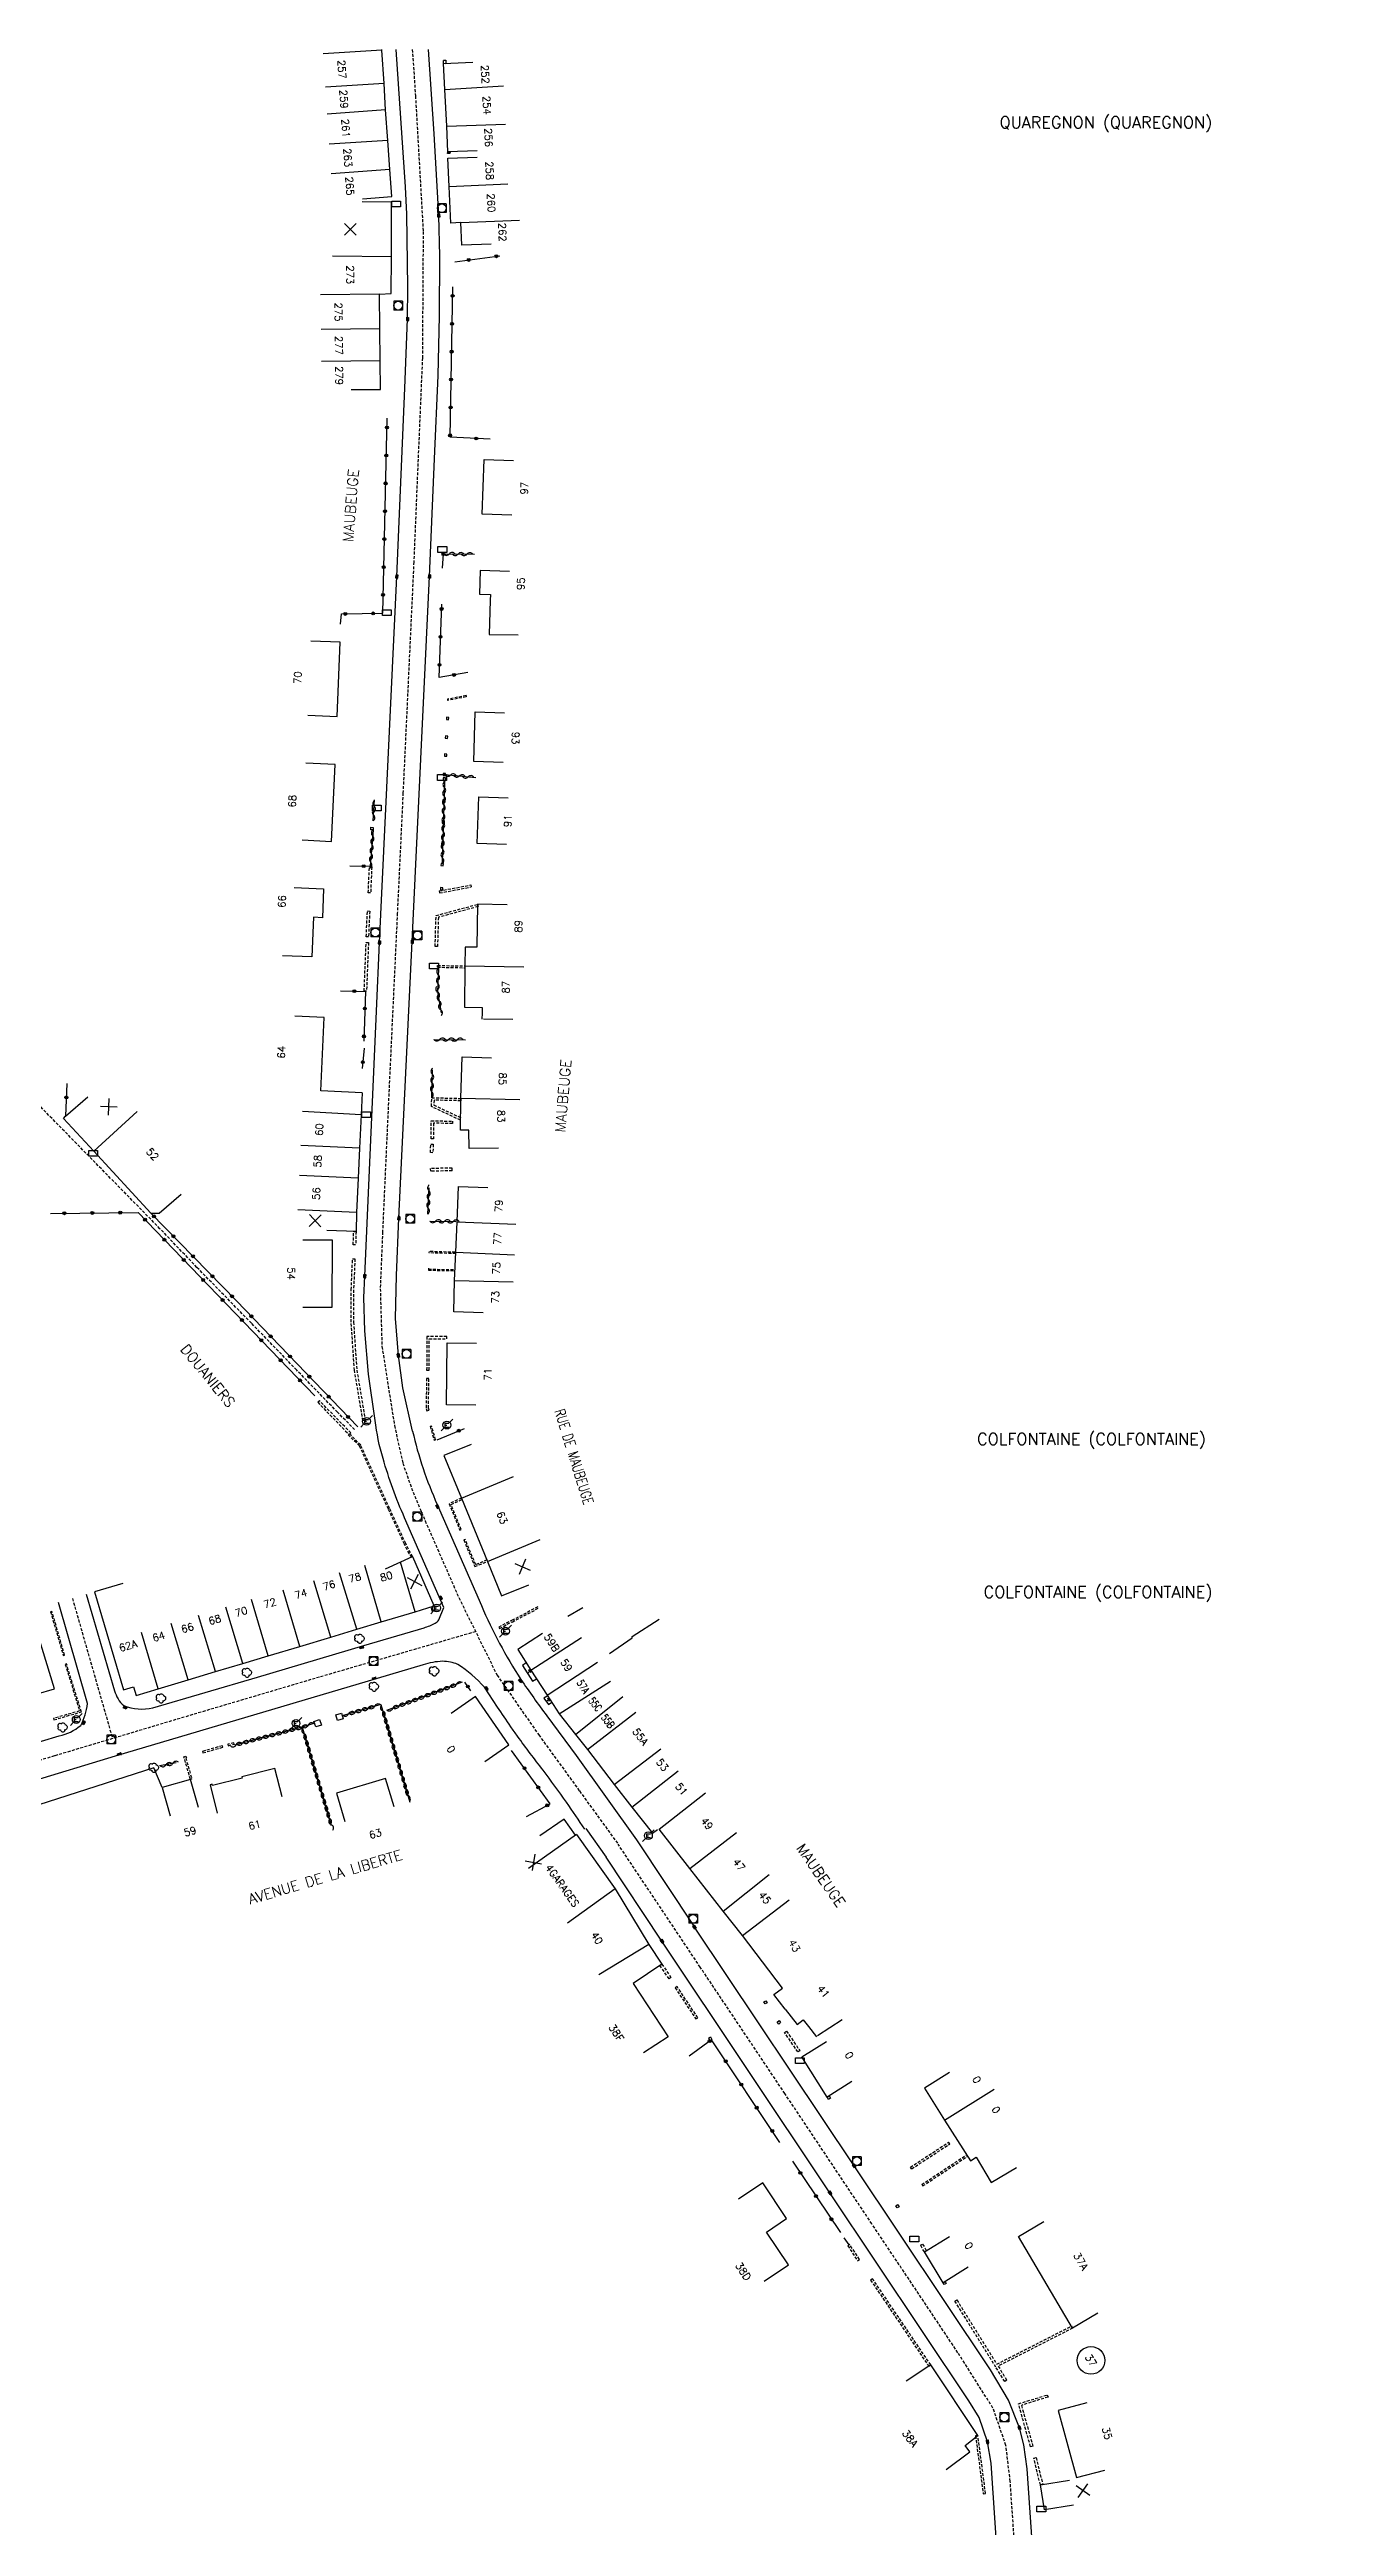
# Model space of a CAD drawing. Header units: millimetres. Extents: x 113000 to 114001, y 121999 to 123000.
# Drawn here: x 113288.6 to 113506.8, y 122578.5 to 123000 of the extents above; entities that cross this region are included whole.
import ezdxf
from ezdxf.enums import TextEntityAlignment as Align

# ---------------------------------------------------------------- set-up
doc = ezdxf.new("R2010")
doc.units = ezdxf.units.MM
doc.linetypes.add('DASHED', pattern=[0.75, 0.5, -0.25])
doc.layers.get('0').update_dxf_attribs({"linetype": 'CONTINUOUS'})
for name, color, linetype in [('W0001', 6, 'DASHED'), ('W0008', 7, 'CONTINUOUS'), ('W0100', 7, 'CONTINUOUS'), ('W0112', 1, 'DASHED'), ('W0300', 7, 'CONTINUOUS'), ('W0302', 3, 'CONTINUOUS'), ('W0310', 3, 'CONTINUOUS'), ('W0322', 7, 'CONTINUOUS'), ('W0334', 7, 'CONTINUOUS'), ('W0400', 7, 'CONTINUOUS'), ('W0420', 7, 'CONTINUOUS'), ('W0471', 7, 'CONTINUOUS'), ('W0980', 7, 'CONTINUOUS'), ('W0984', 7, 'CONTINUOUS'), ('W0989', 7, 'CONTINUOUS'), ('W0991', 7, 'CONTINUOUS'), ('W1102', 7, 'CONTINUOUS'), ('W1471', 7, 'CONTINUOUS')]:
    doc.layers.add(name, color=color, linetype=linetype)
doc.styles.get("Standard").update_dxf_attribs({"font": 'romans.shx', "width": 0.85})

# ---------------------------------------------------------------- blocks, each defined once
blk = doc.blocks.new('t310o')
at = {"color": 0, "linetype": 'Continuous'}
for centre, start, end in [((-0.5, 0.38), 216.8699, 323.1304), ((0.5, -0.37), 36.8699, 143.1303)]:
    blk.add_arc(centre, 0.625, start, end, dxfattribs=at)
blk = doc.blocks.new('t991o')
at = {"color": 0, "linetype": 'Continuous'}
for p, q in [((-1, 1), (1, -1)), ((-1, -1), (1, 1))]:
    blk.add_line(p, q, dxfattribs=at)
blk = doc.blocks.new('t322o')
at = {"color": 0, "linetype": 'Continuous'}
for radius in [0.25, 0.15]:
    blk.add_circle((0, 0), radius, dxfattribs=at)
blk = doc.blocks.new('T1471')
at = {"color": 0, "linetype": 'Continuous', "flags": 128}
blk.add_lwpolyline([(-0.75, -0.5), (-0.75, 0.5), (0.75, 0.5), (0.75, -0.5), (-0.75, -0.5)], dxfattribs=at)
blk = doc.blocks.new('T400')
for p, q in [((-0.15, 0.3), (0.15, 0.3)), ((-0.15, -0.25), (-0.15, 0.3)), ((-0.15, 0.15), (0.15, 0.15)), ((-0.15, 0), (0.15, 0)), ((0.15, 0.3), (0.15, -0.25)), ((-0.15, -0.15), (0.15, -0.15)), ((-0.15, -0.25), (-0.15, -0.3)), ((-0.15, -0.3), (0.15, -0.3)), ((0.15, -0.3), (0.15, -0.25))]:
    blk.add_line(p, q)
blk = doc.blocks.new('T420')
for p, q in [((0.75, 0.75), (-0.75, 0.75)), ((-0.75, 0.75), (-0.75, -0.75)), ((0.75, 0.75), (0.75, -0.75)), ((0.75, -0.75), (-0.75, -0.75))]:
    blk.add_line(p, q)
blk.add_ellipse((0, 0), major_axis=(-0.53, 0.53), ratio=1, start_param=3.926991, end_param=10.210176)
blk = doc.blocks.new('T300')
for p, q in [((-0.8, 0.51), (-0.86, 0.34)), ((-0.86, 0.34), (-0.86, 0.17)), ((-0.86, 0.17), (-0.74, 0.06)), ((-0.69, 0.63), (-0.8, 0.51)), ((-0.8, -0.06), (-0.74, 0.06)), ((-0.74, 0.06), (-0.69, 0.11)), ((-0.57, 0.69), (-0.69, 0.63)), ((-0.46, 0.69), (-0.57, 0.69)), ((-0.29, 0.63), (-0.46, 0.69)), ((-0.29, 0.63), (-0.17, 0.74)), ((-0.23, 0.57), (-0.29, 0.63)), ((-0.17, 0.74), (-0.06, 0.8)), ((-0.06, 0.8), (0.06, 0.8)), ((0.06, 0.8), (0.23, 0.74)), ((0.23, 0.74), (0.34, 0.63)), ((0.34, 0.63), (0.4, 0.51)), ((0.46, 0.46), (0.34, 0.46)), ((0.4, 0.51), (0.4, 0.46)), ((0.57, 0.4), (0.46, 0.46)), ((0.57, 0.4), (0.69, 0.29)), ((0.69, 0.29), (0.74, 0.17)), ((0.74, 0.06), (0.69, -0.17)), ((0.74, 0.17), (0.74, 0.06)), ((-0.8, -0.17), (-0.8, -0.06)), ((-0.8, -0.23), (-0.8, -0.17)), ((-0.74, -0.34), (-0.8, -0.23)), ((-0.69, -0.4), (-0.74, -0.34)), ((-0.51, -0.46), (-0.69, -0.4)), ((-0.4, -0.46), (-0.51, -0.46)), ((-0.4, -0.46), (-0.34, -0.46)), ((-0.34, -0.46), (-0.34, -0.4)), ((-0.34, -0.51), (-0.34, -0.46)), ((-0.29, -0.63), (-0.34, -0.51)), ((-0.17, -0.74), (-0.29, -0.63)), ((-0.06, -0.8), (-0.17, -0.74)), ((0.06, -0.8), (-0.06, -0.8)), ((0.17, -0.74), (0.06, -0.8)), ((0.23, -0.69), (0.17, -0.74)), ((0.29, -0.46), (0.23, -0.46)), ((0.29, -0.63), (0.23, -0.69)), ((0.46, -0.4), (0.29, -0.46)), ((0.34, -0.51), (0.29, -0.63)), ((0.34, -0.51), (0.34, -0.46)), ((0.57, -0.34), (0.46, -0.4)), ((0.63, -0.29), (0.57, -0.34)), ((0.69, -0.17), (0.63, -0.29))]:
    blk.add_line(p, q)
blk = doc.blocks.new('T471')
for p, q in [((-0.333334, 0.333334), (-0.333334, -0.333334)), ((-0.333334, 0.333334), (0.333334, 0.333334)), ((-0.333334, 0), (0, 0)), ((0.500001, 0.500001), (1.000002, 1.000002)), ((-0.500001, -0.500001), (-1.000002, -1.000002)), ((-0.333334, -0.333334), (0.333334, -0.333334))]:
    blk.add_line(p, q)
blk.add_ellipse((0, 0), major_axis=(0.471405, 0.471405), ratio=1, start_param=5.4977871438, end_param=11.780972451)
blk = doc.blocks.new('t112o')
at = {"color": 0, "linetype": 'Continuous'}
for p, q in [((-0.5, 0.5), (0.5, 0.5)), ((-0.5, -0.5), (-0.5, 0.5)), ((0.5, 0.5), (0.5, -0.5)), ((0.5, -0.5), (-0.5, -0.5))]:
    blk.add_line(p, q, dxfattribs=at)

msp = doc.modelspace()

# ---------------------------------------------------------------- linework, layer by layer
for points in [[(113379.35, 122734.8), (113376.84, 122733.36)], [(113383.89, 122727.04), (113387.78, 122729.69), (113387.78, 122729.95), (113392.34, 122732.87)]]:
    msp.add_lwpolyline(points)
at = {"layer": 'W0001'}
for points in [[(113350.35, 123000), (113350.88, 122992.1), (113352.19, 122969.01), (113352.06, 122947.52), (113351.23, 122928.04), (113350.6, 122912.8), (113349.55, 122890.39), (113348.76, 122873.49), (113347.79, 122853.01), (113346.7, 122829.81), (113346.01, 122814.89), (113345.28, 122798.8), (113344.89, 122789.12), (113345.18, 122779.26), (113347.31, 122765.83)], [(113340.53, 122765.14), (113337.61, 122768.1), (113330.67, 122775.27), (113322.96, 122783.26), (113313.67, 122792.75), (113307.4, 122799.33), (113283.67, 122823.54)], [(113347.31, 122765.83), (113348.72, 122759.42), (113350.47, 122754.5), (113352.53, 122749.63), (113358.26, 122736.54), (113364.78, 122723.35), (113371.86, 122713.19), (113378.8, 122703.64), (113385.39, 122694.56)], [(113292.49, 122736.42), (113299.32, 122712.56)], [(113361.12, 122730.75), (113334.54, 122723.01), (113312.98, 122716.64), (113289.43, 122709.6), (113272.58, 122704.54), (113257.59, 122700.35), (113244.43, 122697.72), (113230.87, 122696.91), (113200, 122698.48), (113167.54, 122699.79), (113137.61, 122701.02), (113111.11, 122702.07), (113082.49, 122703.16), (113051.4, 122704.35), (113017.22, 122705.71), (113001, 122706.45), (113000, 122706.55)], [(113465.15, 122400.15), (113464, 122416.67), (113463.07, 122429.87), (113461.29, 122454.82), (113460.14, 122470.92), (113458.24, 122492.17), (113456.67, 122519.65), (113454.71, 122543.41), (113453.3, 122568.71), (113452.12, 122586.14), (113451.38, 122592.27), (113449.18, 122598.63), (113443.22, 122608.04), (113428.57, 122629.97), (113413.75, 122652.14), (113399.36, 122673.66), (113385.39, 122694.56)]]:
    msp.add_lwpolyline(points, dxfattribs=at)
at = {"layer": 'W0008'}
for p, q in [((113379.9, 122697.25), (113383.32, 122692.36)), ((113388.5, 122695.33), (113398.38, 122680.46))]:
    msp.add_line(p, q, dxfattribs=at)
for points in [[(113344.05, 122766.71), (113342.87, 122774.59), (113342.26, 122781.95), (113342.12, 122787.62), (113342.26, 122791.24), (113344.23, 122836.36), (113344.78, 122848.05), (113347.71, 122910.31), (113349.08, 122942.38), (113349.55, 122954.13), (113349.6, 122959.54), (113349.42, 122971.96), (113349.16, 122976.63), (113347.62, 123000)], [(113350.39, 122764.88), (113348.73, 122772.23), (113347.98, 122777.74), (113347.51, 122784.06), (113347.64, 122791.39), (113348.07, 122801.11), (113350.35, 122848.18), (113353.28, 122910.34), (113354.1, 122930.37), (113354.77, 122944.5), (113354.97, 122954.68), (113355.02, 122964.82), (113354.85, 122971.78), (113354.05, 122985.66), (113353.08, 123000)], [(113337.59, 122519.55), (113342.29, 122520.32), (113381.14, 122526.64), (113414.48, 122532.06), (113418.72, 122532.7), (113424.25, 122533.6), (113429.63, 122534.1), (113443.39, 122536.16), (113446.49, 122537.48), (113449.88, 122540.74), (113451.48, 122543.73), (113451.76, 122546.07), (113448.88, 122589.22), (113448.25, 122592.89), (113446.82, 122597), (113445.07, 122599.87), (113421.44, 122635.27), (113392.84, 122678.07), (113383.32, 122692.36)], [(113551.41, 122515.17), (113545.63, 122515.87), (113537.91, 122516.94), (113532.52, 122517.37), (113527.83, 122517.43), (113514.46, 122517.14), (113509.08, 122516.98), (113503.68, 122516.65), (113500.71, 122516.41), (113480.98, 122514.59), (113467.62, 122513.36), (113464.6, 122513.83), (113461.98, 122515.38), (113459.83, 122519.57), (113458.23, 122541.25), (113455.01, 122588.3), (113454.43, 122592.37), (113453.71, 122595.25), (113451.81, 122599.98), (113448.78, 122605.11), (113425.55, 122639.86), (113398.37, 122680.47)]]:
    msp.add_lwpolyline(points, dxfattribs=at)
at = {"layer": 'W0008', "flags": 128}
for points in [[(113294.86, 122737.12), (113299.68, 122720.71, 0.1544), (113301.24, 122718.17, 0.1547), (113306.17, 122717.8), (113323.98, 122723), (113342.12, 122728.39), (113352.37, 122731.43, 0.0419), (113354.21, 122732.18, 0.1706), (113354.88, 122732.79), (113355.73, 122734.85), (113349.04, 122750.11, -0.0354), (113345.37, 122760.23, -0.047062), (113344.05, 122766.71)], [(113350.39, 122764.88, 0.050894), (113354.59, 122752.4), (113362.11, 122735.19, 0.0434), (113368.82, 122722.62, 0.0117), (113373.26, 122716.42), (113378.21, 122709.67), (113388.5, 122695.33)], [(113242.59, 122740.99), (113246.68, 122711.19, 0.0521), (113248.91, 122705.46, 0.138), (113252.19, 122703.28, 0.1382), (113256.21, 122703.14), (113261.09, 122704.35), (113278.18, 122709.37), (113290.25, 122713.03, 0.1318), (113293.9, 122714.8, 0.111), (113295.04, 122718.5), (113290.1, 122735.71)], [(113379.72, 122697.14, 0.003723), (113376.58, 122701.71, 0.0046), (113372.62, 122707.18, -0.0092), (113368.27, 122712.94, -0.0047), (113367.11, 122714.58, -0.0043), (113364.86, 122717.93), (113362.63, 122721.29, 0.0649), (113358.09, 122725.19, 0.0945), (113355.5, 122725.71, 0.0667), (113352.18, 122725.11), (113344.36, 122722.79), (113299.75, 122709.56), (113284.86, 122705.04)]]:
    msp.add_lwpolyline(points, format="xyb", dxfattribs=at)
at = {"layer": 'W0100'}
for p, q in [((113363.41, 122900.46), (113368.39, 122900.4)), ((113362.44, 122835.02), (113367.43, 122834.96)), ((113291.34, 122818.48), (113295.11, 122821.75)), ((113307.25, 122801.95), (113311.01, 122805.21)), ((113305.82, 122802), (113307.25, 122801.95)), ((113350.3, 122743.47), (113345.75, 122741.4)), ((113423.52, 122664.72), (113419.34, 122661.97))]:
    msp.add_line(p, q, dxfattribs=at)
for points in [[(113341.86, 122974.62), (113346.85, 122974.98), (113346.52, 122979.57), (113346.2, 122984.54), (113345.8, 122989.74), (113345.53, 122994.22), (113345.16, 122999.92), (113345.16, 123000)], [(113361.38, 122982.77), (113356.38, 122982.61), (113356.24, 122986.98), (113355.87, 122993.21), (113355.64, 122997.61), (113360.63, 122997.87)], [(113363.75, 122966.9), (113358.76, 122966.71), (113358.61, 122970.58), (113356.91, 122970.48), (113356.62, 122976.67), (113356.41, 122981.49), (113361.4, 122981.7)], [(113339.94, 122942.12), (113344.94, 122942.17), (113344.89, 122947.01), (113344.82, 122952.48), (113344.74, 122958.36), (113346.73, 122958.5), (113346.79, 122964.73), (113346.81, 122974.05), (113341.81, 122974.07)], [(113367.26, 122920.76), (113362.26, 122920.91), (113362.56, 122930.23), (113367.55, 122930.07)], [(113366.9, 122911.18), (113361.91, 122911.37), (113361.76, 122907.34), (113363.66, 122907.26), (113363.62, 122906.27), (113363.41, 122900.46)], [(113332.57, 122886.73), (113337.56, 122886.52), (113338.08, 122899.12), (113333.08, 122899.32)], [(113365.79, 122878.66), (113360.79, 122878.82), (113361.06, 122887.3), (113366.06, 122887.14)], [(113331.62, 122865.48), (113336.61, 122865.25), (113337.2, 122878.3), (113332.2, 122878.53)], [(113366.36, 122864.69), (113361.37, 122864.87), (113361.65, 122872.85), (113366.65, 122872.67)], [(113330.26, 122857.4), (113335.25, 122857.18), (113335.04, 122852.25), (113333.54, 122852.32), (113333.26, 122845.59), (113328.26, 122845.79)], [(113366.47, 122854.46), (113361.47, 122854.54), (113361.35, 122847.25), (113359.37, 122847.26), (113359.31, 122844.04), (113359.22, 122837.02), (113362.22, 122836.98), (113362.21, 122835.98), (113362.19, 122835)], [(113341.83, 122822.47), (113334.76, 122822.77), (113335.37, 122835.28), (113330.37, 122835.52)], [(113365, 122813.01), (113360, 122812.99), (113359.99, 122816.1), (113358.53, 122816.12), (113358.63, 122821.53), (113358.82, 122828.55), (113363.82, 122828.41)], [(113341.83, 122822.47), (113341.63, 122818.71), (113341.37, 122813.02), (113341.11, 122807.91), (113340.87, 122802.11), (113340.77, 122798.86), (113335.78, 122799.01)], [(113305.82, 122802), (113296.15, 122812.53), (113290.97, 122818.11), (113291.34, 122818.48)], [(113362.4, 122785.03), (113357.4, 122785.17), (113357.54, 122790.52), (113357.76, 122795.31), (113357.96, 122800.48), (113358.21, 122806.53), (113363.2, 122806.33)], [(113331.7, 122786), (113336.7, 122785.99), (113336.74, 122797.35), (113331.74, 122797.36)], [(113361.14, 122769.29), (113356.14, 122769.35), (113356.26, 122779.92), (113361.26, 122779.86)], [(113275.62, 122722.1), (113277.08, 122717.32), (113283.2, 122719.18), (113289.44, 122721), (113286.11, 122731.99), (113281.33, 122730.54)], [(113369.95, 122723.65), (113370.54, 122724.2), (113370.14, 122724.21), (113370.53, 122723.8), (113370.54, 122724.2)], [(113373.14, 122718.9), (113373.74, 122719.29), (113373.35, 122719.37), (113373.66, 122718.9), (113373.74, 122719.29)], [(113328.18, 122702.62), (113326.94, 122707.47), (113321.35, 122706.05), (113321.41, 122705.83), (113316.35, 122704.57), (113316.29, 122704.79), (113315.96, 122704.71), (113317.12, 122699.84)], [(113378.3, 122696.23), (113384.89, 122686.96), (113390.62, 122677.54), (113392.84, 122674.17), (113387.94, 122670.85), (113393.88, 122661.81), (113389.71, 122659.06)], [(113413.81, 122666.49), (113411.88, 122668.99), (113413.33, 122670.1), (113406.54, 122679.04), (113403.25, 122683.16), (113397.6, 122690.44), (113392.36, 122697.14)], [(113413.81, 122666.5), (113415.85, 122663.9), (113416.88, 122664.71), (113417.8, 122663.53), (113419.17, 122661.8)], [(113425.17, 122654.17), (113420.94, 122651.51), (113416.63, 122658.37), (113420.87, 122661.02)], [(113441.77, 122655.71), (113437.52, 122653.06), (113440.91, 122647.63), (113445.33, 122640.68), (113446.34, 122641.32), (113448.9, 122637.02), (113453.2, 122639.58)], [(113410.21, 122620.22), (113414.36, 122623.02), (113410.61, 122628.58), (113414.05, 122630.9), (113410, 122636.95), (113405.85, 122634.18)], [(113444.97, 122622.58), (113440.71, 122619.96), (113437.5, 122625.19), (113441.76, 122627.81)], [(113467.02, 122614.79), (113462.72, 122612.24), (113453.51, 122627.82), (113457.82, 122630.36)], [(113441.23, 122588.18), (113445.24, 122591.16), (113444.43, 122592.26), (113446.61, 122593.95), (113438.58, 122605.96), (113434.43, 122603.18)], [(113465.13, 122599.51), (113460.3, 122598.22), (113463.37, 122586.79), (113468.2, 122588.08)], [(113462.87, 122582.12), (113457.93, 122581.33), (113457.25, 122585.56), (113462.19, 122586.35)]]:
    msp.add_lwpolyline(points, dxfattribs=at)
at = {"layer": 'W0100', "flags": 128}
for points in [[(113360.35, 122762.62), (113355.73, 122760.72), (113358.7, 122753.49), (113363.14, 122742.72), (113365.54, 122736.84), (113370.17, 122738.73)], [(113301.05, 122738.94), (113296.25, 122737.53), (113301.17, 122720.87), (113302.9, 122721.36), (113303.33, 122719.9), (113307.07, 122721), (113312.18, 122722.54), (113316.86, 122723.95), (113321.5, 122725.36), (113325.83, 122726.66), (113331.18, 122728.24), (113336.47, 122729.83), (113340.88, 122731.18), (113345.07, 122732.41), (113350.85, 122734.15), (113354.09, 122735.14), (113350.41, 122743.48)], [(113372.48, 122730.42), (113368.28, 122727.71), (113370.54, 122724.2), (113373.32, 122719.94), (113375.36, 122716.74), (113378.15, 122713.26), (113380.16, 122710.67), (113384.73, 122704.73), (113387.73, 122700.91), (113391.25, 122696.44), (113392.09, 122697.1)], [(113369.75, 122725.42), (113369.08, 122724.99), (113370.83, 122722.3), (113371.49, 122722.74)], [(113362.68, 122708.64), (113366.79, 122711.49), (113361.08, 122719.7), (113356.98, 122716.85)], [(113373.39, 122719.85), (113372.76, 122719.44), (113373.52, 122718.36), (113374.1, 122718.73)], [(113313.96, 122700.82), (113312.58, 122705.62), (113307.76, 122704.24), (113309.14, 122699.43)], [(113347.24, 122700.95), (113345.81, 122705.75), (113337.45, 122703.26), (113338.87, 122698.47)], [(113378.11, 122696.1), (113376.18, 122698.87), (113372.08, 122696.01)]]:
    msp.add_lwpolyline(points, dxfattribs=at)
at = {"layer": 'W0112'}
for p, q in [((113355.64, 122997.61), (113355.68, 122998.21)), ((113355.68, 122998.21), (113356.08, 122998.19)), ((113356.35, 122982.32), (113356.38, 122982.61)), ((113356.38, 122982.61), (113356.78, 122982.58)), ((113359.52, 122889.83), (113356.33, 122889.21)), ((113359.52, 122890.05), (113359.52, 122889.83)), ((113356.19, 122886.37), (113356.14, 122886)), ((113356.14, 122886), (113356.53, 122885.95)), ((113355.85, 122880.13), (113355.82, 122879.75)), ((113355.82, 122879.75), (113356.22, 122879.72)), ((113356.01, 122883.22), (113355.96, 122882.8)), ((113355.96, 122882.8), (113356.35, 122882.75)), ((113355.59, 122876.04), (113355.59, 122875.6)), ((113355.59, 122875.6), (113355.99, 122875.6)), ((113355.6, 122876.82), (113355.6, 122876.47)), ((113355.6, 122876.47), (113356, 122876.47)), ((113355.52, 122872.32), (113355.53, 122871.93)), ((113355.53, 122871.93), (113355.93, 122871.93)), ((113343.68, 122867.18), (113343.28, 122867.21)), ((113343.7, 122867.62), (113343.68, 122867.18)), ((113355.45, 122868.73), (113355.43, 122868.36)), ((113355.43, 122868.36), (113355.84, 122868.35)), ((113355.37, 122865.18), (113355.32, 122864.75)), ((113355.32, 122864.75), (113355.72, 122864.71)), ((113343.45, 122860.91), (113343.25, 122856.46)), ((113355.25, 122861.49), (113355.22, 122861.11)), ((113355.22, 122861.11), (113355.62, 122861.08)), ((113343.25, 122856.46), (113342.85, 122856.47)), ((113354.39, 122852.63), (113361.47, 122854.54)), ((113354.92, 122856.81), (113360.3, 122857.82)), ((113355.14, 122857.37), (113355.12, 122856.99)), ((113355.12, 122856.99), (113355.52, 122856.98)), ((113360.3, 122857.82), (113360.35, 122857.48)), ((113343.1, 122853.38), (113342.9, 122849)), ((113354.23, 122847.34), (113354.39, 122852.63)), ((113342.9, 122849), (113342.5, 122849.02)), ((113342.89, 122848.02), (113342.55, 122839.75)), ((113354.62, 122843.83), (113359.31, 122843.74)), ((113342.55, 122839.75), (113342.15, 122839.76)), ((113353.65, 122821.62), (113358.61, 122821.5)), ((113354.02, 122820.37), (113358.57, 122818.23)), ((113353.55, 122814.6), (113353.54, 122817.69)), ((113353.54, 122817.69), (113357.2, 122817.63)), ((113358.57, 122818.23), (113358.57, 122818.22)), ((113353.46, 122812.27), (113353.48, 122813.7)), ((113353.48, 122813.7), (113353.88, 122813.69)), ((113357.12, 122809.63), (113353.47, 122809.58)), ((113357.13, 122809.17), (113357.12, 122809.63)), ((113340.7, 122796.56), (113340.29, 122796.57)), ((113340.77, 122798.86), (113340.7, 122796.56)), ((113357.75, 122795.09), (113353.15, 122795.21)), ((113352.81, 122780.99), (113352.79, 122775.24)), ((113356.21, 122781), (113352.81, 122780.99)), ((113340.9, 122775.28), (113342.34, 122766.71)), ((113334.53, 122770.07), (113334.24, 122769.79)), ((113339.88, 122764.57), (113334.53, 122770.07)), ((113352.77, 122773.86), (113352.69, 122768.73)), ((113352.69, 122768.73), (113352.81, 122768.35)), ((113392.84, 122674.17), (113394.37, 122671.91)), ((113394.37, 122671.91), (113394.04, 122671.68)), ((113395.4, 122670.36), (113395.07, 122670.14)), ((113398.94, 122665.06), (113395.4, 122670.36)), ((113410.16, 122667.74), (113410.5, 122667.95)), ((113410.38, 122667.39), (113410.16, 122667.74)), ((113412.46, 122664.32), (113412.79, 122664.56)), ((113412.71, 122663.98), (113412.46, 122664.32)), ((113401.12, 122661.74), (113400.78, 122661.53)), ((113401.4, 122661.3), (113401.12, 122661.74)), ((113413.7, 122662.56), (113414.03, 122662.79)), ((113415.97, 122659.22), (113413.7, 122662.56)), ((113420.94, 122651.52), (113421.28, 122651.73)), ((113421.17, 122651.14), (113420.94, 122651.52)), ((113435.34, 122639.34), (113441.84, 122643.58)), ((113441.84, 122643.58), (113441.63, 122643.85)), ((113437.06, 122636.66), (113444.68, 122641.71)), ((113432.62, 122633.06), (113432.95, 122633.27)), ((113432.86, 122632.68), (113432.62, 122633.06)), ((113424.8, 122626.46), (113424.46, 122626.24)), ((113426.46, 122623.92), (113424.8, 122626.46)), ((113436.85, 122626.33), (113437.19, 122626.53)), ((113437.51, 122625.19), (113436.85, 122626.33)), ((113428.68, 122620.64), (113428.35, 122620.41)), ((113438.58, 122605.96), (113428.68, 122620.64)), ((113440.71, 122619.96), (113441.07, 122620.15)), ((113440.88, 122619.65), (113440.71, 122619.96)), ((113449.68, 122605.57), (113442.68, 122616.83)), ((113462.72, 122612.24), (113450.06, 122605.76)), ((113451.2, 122603.14), (113449.68, 122605.57)), ((113453.52, 122599.34), (113458.43, 122600.88)), ((113455.58, 122592.04), (113453.52, 122599.34)), ((113446.61, 122593.95), (113446.21, 122593.9)), ((113447.92, 122584.09), (113446.61, 122593.95)), ((113456.12, 122590.12), (113456.51, 122590.21)), ((113457.25, 122585.55), (113456.12, 122590.12))]:
    msp.add_line(p, q, dxfattribs=at)
for points in [[(113356.08, 122998.19), (113356.04, 122997.58), (113355.64, 122997.61)], [(113356.78, 122982.58), (113356.75, 122982.29), (113356.35, 122982.32)], [(113359.52, 122890.05), (113356.33, 122889.43), (113356.33, 122889.21)], [(113356.53, 122885.95), (113356.58, 122886.31), (113356.19, 122886.37)], [(113356.22, 122879.72), (113356.24, 122880.1), (113355.85, 122880.13)], [(113356.35, 122882.75), (113356.41, 122883.16), (113356.01, 122883.22)], [(113355.99, 122875.6), (113355.99, 122876.05), (113355.59, 122876.04)], [(113356, 122876.47), (113356, 122876.82), (113355.6, 122876.82)], [(113355.93, 122871.93), (113355.92, 122872.33), (113355.52, 122872.32)], [(113343.28, 122867.21), (113343.3, 122867.65), (113343.7, 122867.62)], [(113355.84, 122868.35), (113355.85, 122868.72), (113355.45, 122868.73)], [(113355.72, 122864.71), (113355.76, 122865.14), (113355.37, 122865.18)], [(113342.85, 122856.47), (113343.05, 122860.93), (113343.45, 122860.91)], [(113355.62, 122861.08), (113355.65, 122861.46), (113355.25, 122861.49)], [(113361.47, 122854.54), (113361.57, 122854.15), (113354.78, 122852.32)], [(113354.92, 122856.81), (113354.98, 122856.46), (113360.35, 122857.48)], [(113355.52, 122856.98), (113355.54, 122857.35), (113355.14, 122857.37)], [(113342.5, 122849.02), (113342.7, 122853.4), (113343.1, 122853.38)], [(113354.78, 122852.32), (113354.63, 122847.33), (113354.23, 122847.34)], [(113342.15, 122839.76), (113342.49, 122848.04), (113342.89, 122848.02)], [(113354.62, 122843.83), (113354.66, 122844.12), (113359.32, 122844.04)], [(113358.56, 122817.79), (113353.62, 122820.12), (113353.65, 122821.62)], [(113358.61, 122821.5), (113358.6, 122821.1), (113354.04, 122821.21), (113354.02, 122820.37)], [(113353.94, 122817.29), (113353.96, 122814.6), (113353.55, 122814.6)], [(113357.2, 122817.63), (113357.19, 122817.23), (113353.94, 122817.29)], [(113353.88, 122813.69), (113353.86, 122812.26), (113353.46, 122812.27)], [(113357.13, 122809.17), (113353.49, 122809.12), (113353.47, 122809.58)], [(113340.29, 122796.57), (113340.37, 122798.88), (113340.77, 122798.86)], [(113357.64, 122795.32), (113353.19, 122795.44), (113353.15, 122795.21)], [(113339.95, 122788.95), (113340.18, 122794.21), (113340.58, 122794.19)], [(113340.58, 122794.19), (113340.35, 122788.94), (113340.34, 122783.44), (113340.9, 122775.28)], [(113353.08, 122792.64), (113353.09, 122792.46), (113357.63, 122792.35)], [(113353.09, 122792.46), (113353.1, 122792.28), (113357.57, 122792.17)], [(113342.34, 122766.71), (113341.95, 122766.65), (113340.5, 122775.23), (113339.94, 122783.43), (113339.95, 122788.95)], [(113352.79, 122775.24), (113353.19, 122775.24), (113353.21, 122780.59)], [(113353.21, 122780.59), (113356.22, 122780.6), (113356.21, 122781)], [(113334.24, 122769.79), (113339.59, 122764.29), (113339.88, 122764.57)], [(113353.09, 122768.79), (113353.17, 122773.85), (113352.77, 122773.86)], [(113352.81, 122768.35), (113353.19, 122768.46), (113353.09, 122768.79)], [(113350.19, 122743.36), (113349, 122745.64), (113346.27, 122751.61), (113341.36, 122762.35), (113339.45, 122764.24)], [(113350.41, 122743.48), (113349.22, 122745.75), (113346.49, 122751.71), (113341.57, 122762.49), (113339.65, 122764.39)], [(113358.7, 122753.49), (113356.62, 122752.53), (113358.42, 122748.03), (113358.65, 122748.12), (113356.94, 122752.41), (113358.8, 122753.26)], [(113363.04, 122742.95), (113361.14, 122742.15), (113359.34, 122746.45), (113359.11, 122746.36), (113361, 122741.82), (113363.14, 122742.72)], [(113371.7, 122734.97), (113367.47, 122732.73), (113367.44, 122732.78), (113365.07, 122731.52), (113365.19, 122731.3), (113367.34, 122732.44), (113367.36, 122732.39), (113371.8, 122734.74)], [(113394.04, 122671.68), (113392.5, 122673.95), (113392.84, 122674.17)], [(113395.07, 122670.14), (113398.6, 122664.84), (113398.94, 122665.06)], [(113410.5, 122667.95), (113410.72, 122667.6), (113410.38, 122667.39)], [(113412.79, 122664.56), (113413.04, 122664.21), (113412.71, 122663.98)], [(113400.78, 122661.53), (113401.06, 122661.09), (113401.4, 122661.3)], [(113414.03, 122662.79), (113416.3, 122659.44), (113415.97, 122659.22)], [(113421.28, 122651.73), (113421.51, 122651.35), (113421.17, 122651.14)], [(113435.34, 122639.34), (113435.13, 122639.62), (113441.63, 122643.85)], [(113437.06, 122636.66), (113437.23, 122636.42), (113444.82, 122641.45)], [(113432.95, 122633.27), (113433.2, 122632.89), (113432.86, 122632.68)], [(113437.19, 122626.53), (113437.85, 122625.39), (113437.51, 122625.19)], [(113424.46, 122626.24), (113426.12, 122623.7), (113426.46, 122623.92)], [(113428.35, 122620.41), (113438.25, 122605.73), (113438.58, 122605.96)], [(113441.07, 122620.15), (113441.24, 122619.84), (113440.88, 122619.65)], [(113442.68, 122616.83), (113443.02, 122617.04), (113449.83, 122606.09)], [(113449.83, 122606.09), (113462.54, 122612.6), (113462.72, 122612.24)], [(113450.06, 122605.76), (113451.54, 122603.35), (113451.2, 122603.14)], [(113458.43, 122600.88), (113458.55, 122600.5), (113454.01, 122599.08)], [(113454.01, 122599.08), (113455.97, 122592.15), (113455.58, 122592.04)], [(113446.21, 122593.9), (113447.52, 122584.04), (113447.92, 122584.09)], [(113456.51, 122590.21), (113457.64, 122585.65), (113457.25, 122585.55)]]:
    msp.add_lwpolyline(points, dxfattribs=at)
for points in [[(113353.62, 122765.75), (113353.38, 122765.68), (113354.08, 122763.34), (113354.32, 122763.41)], [(113288.77, 122734.14), (113290.93, 122726.7), (113291.17, 122726.76), (113289.01, 122734.21)], [(113291.26, 122725.19), (113293.71, 122717.27), (113289.28, 122715.98), (113289.35, 122715.74), (113294.02, 122717.11), (113291.49, 122725.26)], [(113318.09, 122711.09), (113318.02, 122711.33), (113314.64, 122710.38), (113314.71, 122710.13)], [(113320.04, 122711.61), (113319.98, 122711.85), (113318.96, 122711.59), (113319.02, 122711.35)], [(113312.58, 122705.62), (113311.47, 122709.45), (113311.81, 122709.57), (113311.89, 122709.33), (113311.78, 122709.29), (113312.82, 122705.69)]]:
    msp.add_lwpolyline(points, close=True, dxfattribs=at)
at = {"layer": 'W0302', "flags": 128}
msp.add_lwpolyline([(113307.76, 122704.24), (113306.38, 122707.59), (113276.87, 122698.13)], dxfattribs=at)
at = {"layer": 'W0310'}
for p, q in [((113355.65, 122914.18), (113360.93, 122914.1)), ((113355.81, 122875.43), (113355.44, 122861.55)), ((113355.86, 122876.6), (113361.18, 122876.1)), ((113343.7, 122868.73), (113343.93, 122872.32)), ((113343.67, 122867.18), (113343.19, 122861.02)), ((113354, 122831.52), (113359.39, 122831.49)), ((113353.65, 122821.62), (113353.78, 122826.35)), ((113352.99, 122801.81), (113353.2, 122806.3)), ((113353.32, 122800.59), (113357.74, 122800.57))]:
    msp.add_line(p, q, dxfattribs=at)
for points in [[(113354.78, 122843.57), (113354.65, 122839.65), (113355.23, 122836.08)], [(113344.99, 122718.35), (113349.93, 122701.75)], [(113331.59, 122714.51), (113336.56, 122697.78)]]:
    msp.add_lwpolyline(points, dxfattribs=at)
at = {"layer": 'W0310', "flags": 128}
for points in [[(113358.83, 122722.13), (113345.93, 122717.31)], [(113333.73, 122715.17), (113331.59, 122714.51), (113320.07, 122711.45)], [(113344.99, 122718.35), (113338.39, 122716.44)], [(113310.13, 122708.45), (113307.3, 122707.9)]]:
    msp.add_lwpolyline(points, dxfattribs=at)
at = {"layer": 'W0322'}
for p, q in [((113357.6, 122963.87), (113365.26, 122964.9)), ((113355.46, 122911.76), (113355.65, 122914.19)), ((113339.71, 122861.06), (113343.19, 122861.02)), ((113342.13, 122830.05), (113341.83, 122826.57)), ((113291.54, 122824.04), (113291.34, 122818.48)), ((113415.07, 122640.62), (113423.2, 122628.49)), ((113423.81, 122627.62), (113424.64, 122626.41))]:
    msp.add_line(p, q, dxfattribs=at)
for points in [[(113363.62, 122933.68), (113356.78, 122934.06), (113357.24, 122959.59)], [(113338.11, 122902.22), (113338.28, 122903.94), (113345.31, 122904.06), (113346.05, 122937.24)], [(113359.77, 122893.99), (113354.89, 122893.14), (113355.37, 122905.6)], [(113338.13, 122839.83), (113342.37, 122839.69), (113342.09, 122831.27)], [(113288.76, 122801.93), (113303.67, 122802.09), (113333.77, 122770.88)], [(113341.05, 122765.59), (113320.42, 122787.05), (113305.82, 122802)], [(113354.55, 122763.42), (113359.23, 122765.35)], [(113412.93, 122643.82), (113401.26, 122661.28), (113397.45, 122658.53)]]:
    msp.add_lwpolyline(points, dxfattribs=at)
at = {"layer": 'W0322', "flags": 128}
for points in [[(113360.32, 122720.69), (113359.27, 122722.16)], [(113369.78, 122699.3), (113373.79, 122701.45), (113367.25, 122710.54)]]:
    msp.add_lwpolyline(points, dxfattribs=at)
at = {"layer": 'W0334', "flags": 128}
msp.add_lwpolyline([(113353.5, 122734.96), (113353.69, 122734.32), (113354.25, 122734.52), (113354.09, 122735.14)], dxfattribs=at)
at = {"layer": 'W1102'}
for p, q in [((113345.16, 122999.92), (113335.18, 122999.28)), ((113345.53, 122994.22), (113335.55, 122993.61)), ((113355.87, 122993.21), (113365.85, 122993.8)), ((113345.8, 122989.74), (113335.83, 122988.99)), ((113356.24, 122986.98), (113366.23, 122987.3)), ((113346.2, 122984.54), (113336.22, 122983.88)), ((113346.52, 122979.57), (113336.55, 122978.85)), ((113356.62, 122976.67), (113366.61, 122977.14)), ((113358.61, 122970.58), (113368.6, 122970.96)), ((113346.79, 122964.73), (113336.79, 122964.82)), ((113344.74, 122958.36), (113334.74, 122958.23)), ((113344.82, 122952.48), (113334.82, 122952.35)), ((113344.89, 122947.01), (113334.89, 122946.9)), ((113359.31, 122844.04), (113369.31, 122843.87)), ((113358.63, 122821.53), (113368.62, 122821.34)), ((113296.15, 122812.53), (113303.51, 122819.29)), ((113341.63, 122818.71), (113331.64, 122819.25)), ((113341.37, 122813.02), (113331.38, 122813.48)), ((113341.11, 122807.91), (113331.12, 122808.41)), ((113340.87, 122802.11), (113330.88, 122802.52)), ((113357.96, 122800.48), (113367.95, 122800.1)), ((113357.76, 122795.31), (113367.75, 122794.87)), ((113357.54, 122790.52), (113367.54, 122790.26)), ((113358.7, 122753.49), (113367.56, 122757.13)), ((113363.14, 122742.72), (113372.09, 122746.41)), ((113340.88, 122731.18), (113337.95, 122740.74)), ((113345.07, 122732.41), (113342.25, 122742)), ((113350.85, 122734.15), (113348.32, 122742.56)), ((113325.83, 122726.66), (113322.96, 122736.23)), ((113331.18, 122728.24), (113328.35, 122737.83)), ((113336.47, 122729.83), (113333.6, 122739.4)), ((113312.18, 122722.54), (113309.3, 122732.12)), ((113316.86, 122723.95), (113313.98, 122733.53)), ((113321.5, 122725.36), (113318.6, 122734.93)), ((113307.07, 122721), (113304.24, 122730.6)), ((113370.54, 122724.2), (113379.17, 122729.77)), ((113373.32, 122719.94), (113381.89, 122725.55)), ((113375.36, 122716.74), (113384.09, 122722.3)), ((113378.15, 122713.26), (113386.19, 122719.71)), ((113380.16, 122710.67), (113388.37, 122717.03)), ((113384.73, 122704.73), (113392.66, 122710.82)), ((113387.73, 122700.91), (113395.59, 122707.09)), ((113392.36, 122697.14), (113400.24, 122703.3)), ((113378.3, 122696.23), (113370.15, 122690.44)), ((113397.6, 122690.44), (113405.5, 122696.57)), ((113384.89, 122686.96), (113376.74, 122681.17)), ((113403.25, 122683.16), (113411.06, 122689.4)), ((113406.54, 122679.04), (113414.5, 122685.09)), ((113390.62, 122677.54), (113382.08, 122672.34)), ((113440.91, 122647.63), (113449.4, 122652.92))]:
    msp.add_line(p, q, dxfattribs=at)
msp.add_circle((113465.86, 122606.73), 2.35, dxfattribs=at)

# ---------------------------------------------------------------- block references
at = {"layer": 'W0112'}
for p, rotation in [((113334.24, 122715.16), 17.63681193693374), ((113337.96, 122716.24), 197.0971906922194)]:
    msp.add_blockref('t112o', p, dxfattribs=dict(at, rotation=rotation))
at = {"layer": 'W0300'}
for p in [(113341.39, 122729.52), (113322.23, 122723.76), (113354.1, 122724), (113307.62, 122719.36), (113343.85, 122721.35), (113290.87, 122714.42), (113306.38, 122707.59)]:
    msp.add_blockref('T300', p, dxfattribs=at)
at = {"layer": 'W0310'}
for p, rotation in [((113356.65, 122914.16), 359.21877144166), ((113358.15, 122914.14), 359.21877144166), ((113359.65, 122914.12), 359.21877144166), ((113355.79, 122874.43), 268.4438050473802), ((113356.86, 122876.51), 354.5540650214698), ((113358.35, 122876.37), 354.5540650214698), ((113359.85, 122876.22), 354.5540650214698), ((113343.86, 122871.23), 86.2495148052102), ((113355.66, 122869.93), 268.4438050473802), ((113355.7, 122871.43), 268.4438050473802), ((113355.74, 122872.93), 268.4438050473802), ((113343.59, 122866.19), 265.5842899369738), ((113343.76, 122869.73), 86.2495148052102), ((113355.58, 122866.93), 268.4438050473802), ((113355.62, 122868.43), 268.4438050473802), ((113343.25, 122861.7), 265.5842899369738), ((113343.36, 122863.2), 265.5842899369738), ((113343.48, 122864.69), 265.5842899369738), ((113355.46, 122862.43), 268.4438050473802), ((113355.5, 122863.93), 268.4438050473802), ((113355.54, 122865.43), 268.4438050473802), ((113354.7, 122841.07), 268.0709016246331), ((113354.75, 122842.57), 268.0709016246331), ((113354.66, 122839.58), 279.2359037981783), ((113354.9, 122838.1), 279.2359037981783), ((113355.14, 122836.62), 279.2359037981783), ((113355, 122831.52), 359.6707604696276), ((113356.5, 122831.51), 359.6707604696276), ((113358, 122831.5), 359.6707604696276), ((113353.72, 122824.12), 88.47449799587173), ((113353.76, 122825.62), 88.47449799587173), ((113353.68, 122822.62), 88.47449799587173), ((113353.04, 122802.81), 87.3016083262332), ((113353.11, 122804.3), 87.3016083262332), ((113353.18, 122805.8), 87.3016083262332), ((113354.32, 122800.59), 359.6502168452748), ((113355.82, 122800.58), 359.6502168452748), ((113357.32, 122800.57), 359.6502168452748), ((113349.18, 122718.52), 200.4586183336475), ((113350.26, 122718.93), 200.4586183336475), ((113351.34, 122719.33), 200.4586183336475), ((113352.42, 122719.74), 200.4586183336475), ((113353.5, 122720.14), 200.4586183336475), ((113354.59, 122720.54), 200.4586183336475), ((113355.67, 122720.95), 200.4586183336475), ((113356.75, 122721.35), 200.4586183336475), ((113357.83, 122721.75), 200.4586183336475), ((113331.53, 122714.49), 194.876117529354), ((113332.63, 122714.83), 197.1594080169456), ((113339.5, 122716.76), 196.1618887674071), ((113340.61, 122717.08), 196.1618887674071), ((113341.72, 122717.4), 196.1618887674071), ((113342.82, 122717.72), 196.1618887674071), ((113343.93, 122718.05), 196.1618887674071), ((113345.32, 122717.25), 286.56152756239), ((113345.65, 122716.14), 286.56152756239), ((113345.98, 122715.03), 286.56152756239), ((113346.31, 122713.92), 286.56152756239), ((113347.01, 122717.72), 200.4586183336475), ((113348.09, 122718.12), 200.4586183336475), ((113320.36, 122711.53), 194.876117529354), ((113321.48, 122711.83), 194.876117529354), ((113322.6, 122712.12), 194.876117529354), ((113323.71, 122712.42), 194.876117529354), ((113324.83, 122712.72), 194.876117529354), ((113325.94, 122713.01), 194.876117529354), ((113327.06, 122713.31), 194.876117529354), ((113328.18, 122713.6), 194.876117529354), ((113329.29, 122713.9), 194.876117529354), ((113330.41, 122714.2), 194.876117529354), ((113331.92, 122713.4), 286.5615275624589), ((113332.25, 122712.3), 286.5615275624589), ((113332.58, 122711.19), 286.5615275624589), ((113332.91, 122710.08), 286.5615275624589), ((113346.64, 122712.82), 286.56152756239), ((113346.97, 122711.71), 286.56152756239), ((113347.29, 122710.6), 286.56152756239), ((113308.43, 122708.12), 191.0345696138745), ((113309.57, 122708.34), 191.0345696138745), ((113333.23, 122708.98), 286.5615275624589), ((113333.56, 122707.87), 286.5615275624589), ((113333.89, 122706.76), 286.5615275624589), ((113334.22, 122705.65), 286.5615275624589), ((113347.62, 122709.5), 286.56152756239), ((113347.95, 122708.39), 286.56152756239), ((113348.28, 122707.28), 286.56152756239), ((113348.61, 122706.17), 286.56152756239), ((113334.55, 122704.55), 286.5615275624589), ((113334.88, 122703.44), 286.5615275624589), ((113335.21, 122702.33), 286.5615275624589), ((113335.54, 122701.23), 286.5615275624589), ((113348.94, 122705.07), 286.56152756239), ((113349.27, 122703.96), 286.56152756239), ((113349.6, 122702.85), 286.56152756239), ((113335.87, 122700.12), 286.5615275624589), ((113336.2, 122699.01), 286.5615275624589), ((113336.53, 122697.9), 286.5615275624589)]:
    msp.add_blockref('t310o', p, dxfattribs=dict(at, rotation=rotation))
at = {"layer": 'W0322'}
for p, rotation in [((113359.95, 122964.19), 7.659807317627672), ((113364.66, 122964.82), 7.659807317627672), ((113357.21, 122958.08), 88.97461659199641), ((113357.12, 122953.33), 88.97461659199641), ((113357.04, 122948.58), 88.97461659199641), ((113356.95, 122943.83), 88.97461659199641), ((113356.87, 122939.09), 88.97461659199641), ((113346.02, 122935.67), 88.70695268023223), ((113356.78, 122934.34), 88.97461659199641), ((113361.24, 122933.81), 176.843434970769), ((113345.91, 122930.92), 88.70695268023223), ((113345.8, 122926.17), 88.70695268023223), ((113345.7, 122921.43), 88.70695268023223), ((113345.59, 122916.68), 88.70695268023223), ((113355.64, 122914.13), 85.65732243475597), ((113345.48, 122911.93), 88.70695268023223), ((113345.38, 122907.18), 88.70695268023223), ((113355.33, 122904.79), 87.8089992689885), ((113338.93, 122903.95), 0.9701492875598782), ((113343.68, 122904.03), 0.9701492875598782), ((113355.15, 122900.05), 87.8089992689885), ((113354.97, 122895.3), 87.8089992689885), ((113357.43, 122893.58), 189.9524477879308), ((113342.08, 122861.03), 359.2924171411639), ((113340.5, 122839.75), 358.176880030711), ((113342.27, 122836.81), 268.089594283019), ((113342.11, 122832.06), 268.089594283019), ((113341.92, 122827.69), 264.9805773557301), ((113291.46, 122821.67), 267.9408883693019), ((113291.13, 122801.96), 0.6184667549431655), ((113295.88, 122802.01), 0.6184667549431655), ((113300.63, 122802.06), 0.6184667549431655), ((113304.86, 122800.86), 313.9542029256176), ((113306.37, 122801.43), 134.3253372389502), ((113308.16, 122797.44), 313.9542029256176), ((113309.69, 122798.04), 134.3253372389502), ((113313.01, 122794.64), 134.3253372389502), ((113311.45, 122794.02), 313.9542029256176), ((113314.75, 122790.6), 313.9542029256176), ((113316.33, 122791.24), 134.3253372389502), ((113318.05, 122787.18), 313.9542029256176), ((113319.65, 122787.84), 134.3253372389502), ((113321.34, 122783.77), 313.9542029256176), ((113322.95, 122784.43), 133.8757060894473), ((113324.64, 122780.35), 313.9542029256176), ((113326.24, 122781), 133.8757060894473), ((113327.94, 122776.93), 313.9542029256176), ((113329.53, 122777.58), 133.8757060894473), ((113332.82, 122774.15), 133.8757060894473), ((113331.24, 122773.51), 313.9542029256176), ((113336.12, 122770.73), 133.8757060894473), ((113339.41, 122767.3), 133.8757060894473), ((113358.25, 122764.94), 22.35300750372285), ((113369.44, 122707.5), 125.7701583794158), ((113371.78, 122704.25), 125.7701583794158), ((113373.31, 122701.19), 28.15736242876459), ((113400.96, 122661.06), 215.7955719275512), ((113403.69, 122657.64), 123.758812009433), ((113406.33, 122653.69), 123.758812009433), ((113408.97, 122649.74), 123.758812009433), ((113411.61, 122645.79), 123.758812009433), ((113416.39, 122638.65), 303.8390261681101), ((113419.04, 122634.7), 303.8390261681101), ((113421.68, 122630.76), 303.8390261681101)]:
    msp.add_blockref('t322o', p, dxfattribs=dict(at, rotation=rotation))
msp.add_blockref('t322o', (113359.8, 122721.42), dxfattribs=at)
at = {"layer": 'W0400'}
for p, rotation in [((113354.85, 122971.78), 181.4464991097844), ((113349.55, 122954.13), 357.7158094924136), ((113347.71, 122910.31), 357.3064180409401), ((113353.28, 122910.34), 177.3016083262332), ((113344.78, 122848.05), 357.3486144048526), ((113350.35, 122848.18), 177.2244113597243), ((113348.07, 122801.11), 177.4906989770354), ((113342.26, 122791.24), 357.7737558041106), ((113347.98, 122777.74), 187.8388860173054), ((113354.61, 122752.03), 23.91369334013234), ((113355.17, 122736.49), 23.47793117926546), ((113341.74, 122728.08), 106.7476941056286), ((113343.89, 122722.81), 106.5954336432271), ((113362.96, 122721.1), 32.81213185085576), ((113368.74, 122722.42), 35.61145198119244), ((113294.41, 122715.22), 157.57366776549), ((113301.44, 122717.83), 247.0380718009249), ((113300.49, 122709.9), 106.5035513731147), ((113392.84, 122678.07), 33.75363204603345), ((113398.38, 122680.46), 213.6110371795658), ((113425.55, 122639.86), 213.7607359650646), ((113421.44, 122635.27), 33.72862063836232), ((113448.25, 122592.89), 9.832743761791818), ((113453.71, 122595.25), 197.6362678861482)]:
    msp.add_blockref('T400', p, dxfattribs=dict(at, rotation=rotation))
at = {"layer": 'W0420'}
for p in [(113355.37, 122972.99), (113347.94, 122956.42), (113344.05, 122849.73), (113351.24, 122849.24), (113349.98, 122801.01), (113349.36, 122778.02), (113351.19, 122750.31), (113343.73, 122725.74), (113366.71, 122721.51), (113299.08, 122712.39), (113398.14, 122681.87), (113426, 122640.64), (113451.11, 122597.05)]:
    msp.add_blockref('T420', p, dxfattribs=at)
at = {"layer": 'W0471'}
for p in [(113342.56, 122766.55), (113356.23, 122765.91), (113354.48, 122734.78), (113366.21, 122730.84), (113293.15, 122715.8), (113330.55, 122715.13), (113390.53, 122696.03)]:
    msp.add_blockref('T471', p, dxfattribs=at)
at = {"layer": 'W0991'}
for p, rotation in [((113339.8, 122969.41), 89.85966034564557), ((113298.69, 122820.08), 132.8255565683601), ((113333.83, 122800.7), 268.2959336353988), ((113350.74, 122739.28), 17.00262507067429), ((113369.08, 122741.79), 292.2167710694889), ((113370.97, 122691.48), 304.8867476024309), ((113464.5, 122584.56), 99.12646501310914)]:
    msp.add_blockref('t991o', p, dxfattribs=dict(at, rotation=rotation))
at = {"layer": 'W1471'}
for p in [(113347.61, 122973.72), (113355.45, 122914.92), (113346.02, 122904.16), (113355.39, 122876.11), (113344.32, 122870.93), (113354.04, 122844.03), (113342.5, 122818.73), (113296.04, 122812.16), (113416.31, 122657.74), (113435.79, 122627.39), (113457.42, 122581.45)]:
    msp.add_blockref('T1471', p, dxfattribs=at)

# ---------------------------------------------------------------- texts
at = {"layer": 'W0980'}
for s, p in [('QUAREGNON (QUAREGNON)', (113468.39, 122987.46)), ('COLFONTAINE (COLFONTAINE)', (113465.94, 122763.4)), ('COLFONTAINE (COLFONTAINE)', (113467.05, 122737.37))]:
    msp.add_text(s, height=2, dxfattribs=at).set_placement(p, align=Align.MIDDLE)
at = {"layer": 'W0984'}
for s, rotation, p in [('4GARAGES', 305.4049, (113375.88, 122687.54)), ('37', 302.2598, (113465.86, 122606.73))]:
    msp.add_text(s, height=1.25, rotation=rotation, dxfattribs=at).set_placement(p, align=Align.MIDDLE)
at = {"layer": 'W0989'}
for s, rotation, p in [('MAUBEUGE', 85.4717, (113339.87, 122922.4)), ('MAUBEUGE', 85.2241, (113376.01, 122821.93)), ('DOUANIERS', 309.2659, (113315.56, 122774.3)), ('MAUBEUGE', 304.7587, (113419.89, 122689.29)), ('AVENUE DE LA LIBERTE', 16.3763, (113335.53, 122689.01))]:
    msp.add_text(s, height=1.75, rotation=rotation, dxfattribs=at).set_placement(p, align=Align.MIDDLE)
at = {"layer": 'W0989', "width": 0.75}
msp.add_text('RUE DE MAUBEUGE', height=1.75, rotation=287.3384, dxfattribs=at).set_placement((113377.89, 122760.53), align=Align.MIDDLE)
at = {"layer": 'W0991'}
for s, rotation, p in [('257', 273.639, (113338.36, 122996.63)), ('252', 273.035, (113362.74, 122995.78)), ('259', 273.4955, (113338.68, 122991.56)), ('254', 273.3838, (113363.04, 122990.51)), ('261', 274.3376, (113339.02, 122986.61)), ('256', 271.8435, (113363.31, 122985.02)), ('263', 273.7527, (113339.37, 122981.59)), ('258', 272.4879, (113363.51, 122979.38)), ('265', 274.0938, (113339.7, 122976.77)), ('260', 272.6875, (113363.76, 122973.9)), ('262', 272.1393, (113365.68, 122968.91)), ('273', 269.5072, (113339.76, 122961.67)), ('275', 270.7227, (113337.78, 122955.33)), ('277', 270.7287, (113337.85, 122949.66)), ('279', 270.5948, (113337.91, 122944.52)), ('97', 88.195, (113369.41, 122925.35)), ('95', 87.8977, (113368.83, 122909.09)), ('70', 87.6595, (113330.83, 122893.11)), ('93', 268.1813, (113367.92, 122882.83)), ('68', 87.4317, (113329.91, 122872.09)), ('66', 87.4692, (113328.15, 122855.02)), ('89', 89.0771, (113368.41, 122850.78)), ('87', 89.1845, (113366.27, 122840.43)), ('64', 87.2328, (113328.07, 122829.36)), ('85', 268.4, (113365.72, 122824.84)), ('60', 87.3622, (113334.5, 122816.19)), ('83', 270.2028, (113365.47, 122818.47)), ('52', 312.5847, (113306.14, 122812)), ('58', 87.1139, (113334.24, 122810.82)), ('56', 87.6723, (113334, 122805.3)), ('79', 87.6514, (113365.07, 122803.22)), ('77', 87.8127, (113364.85, 122797.63)), ('54', 269.8385, (113329.72, 122791.69)), ('75', 87.4331, (113364.65, 122792.61)), ('73', 88.4569, (113364.47, 122787.66)), ('71', 89.3195, (113363.2, 122774.55)), ('63', 292.3928, (113365.65, 122750.14)), ('78', 16.3835, (113340.57, 122739.95)), ('80', 16.7385, (113345.93, 122740.16)), ('72', 16.4766, (113326.1, 122735.6)), ('74', 16.7138, (113331.38, 122737.17)), ('76', 17.0538, (113336.18, 122738.63)), ('66', 16.7716, (113312.07, 122731.39)), ('68', 16.843, (113316.72, 122732.79)), ('70', 16.7073, (113321.22, 122734.15)), ('62A', 16.3885, (113301.96, 122728.34)), ('64', 16.7378, (113307.18, 122729.91)), ('59B', 302.8286, (113374.1, 122728.87)), ('59', 303.1855, (113376.59, 122725.03)), ('0', 304.7792, (113356.95, 122710.75)), ('55A', 307.5509, (113389.18, 122712.88)), ('53', 308.1543, (113392.91, 122708.07)), ('51', 308.2461, (113396.17, 122703.94)), ('61', 14.117, (113323.52, 122697.85)), ('49', 308.0251, (113400.5, 122698.1)), ('59', 16.0442, (113312.52, 122696.76)), ('63', 16.5615, (113344.05, 122696.36)), ('47', 307.8078, (113405.96, 122691.09)), ('45', 308.6468, (113410.36, 122685.47)), ('40', 301.3455, (113381.78, 122678.61)), ('43', 297.9732, (113415.39, 122677.3)), ('41', 308.2237, (113420.33, 122669.53)), ('38F', 303.3383, (113385.06, 122662.48)), ('0', 302.1218, (113424.71, 122658.66)), ('0', 300.7735, (113446.42, 122654.49)), ('0', 300.7735, (113449.7, 122649.37)), ('0', 301.5989, (113445.07, 122626.24)), ('38D', 303.9713, (113406.68, 122621.89)), ('37A', 300.597, (113464.14, 122623.59)), ('38A', 306.5978, (113435.07, 122593.46)), ('35', 285.0339, (113468.6, 122594.32))]:
    msp.add_text(s, height=1.25, rotation=rotation, dxfattribs=at).set_placement(p, align=Align.MIDDLE)
msp.add_text('91', height=1.25, rotation=87.3218, dxfattribs=at).set_placement((113367.18, 122867.64))
at = {"layer": 'W0991', "width": 0.75}
for s, rotation, p in [('57A', 302.4911, (113379.42, 122721.41)), ('55C', 308.703, (113381.5, 122718.39)), ('55B', 307.8024, (113383.64, 122715.52))]:
    msp.add_text(s, height=1.25, rotation=rotation, dxfattribs=at).set_placement(p, align=Align.MIDDLE)

doc.saveas('drawing.dxf')
